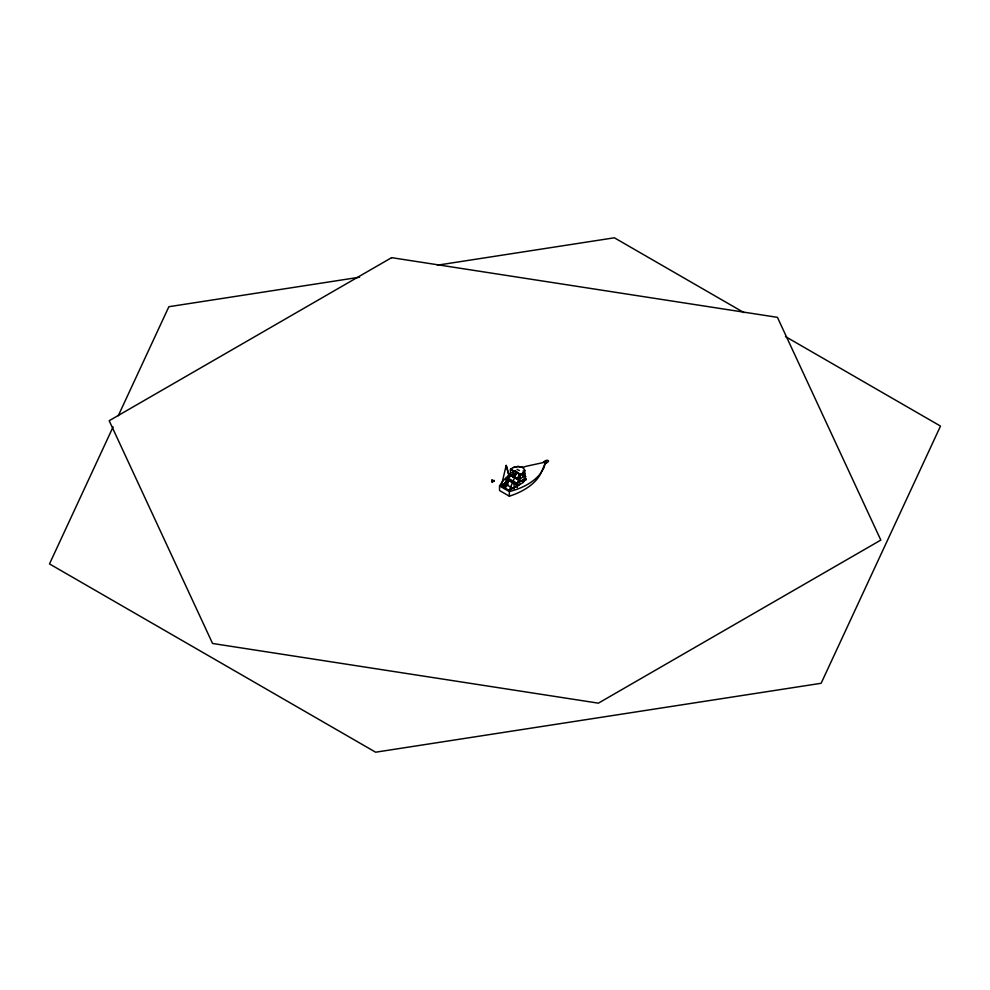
<?xml version="1.0" encoding="UTF-8"?>
<svg xmlns="http://www.w3.org/2000/svg" width="990" height="990" viewBox="0 0 990 990"><rect width="100%" height="100%" fill="white"/><g stroke="black" fill="none" stroke-linecap="round" stroke-linejoin="round"><path stroke-width="1.49" d="M518.129 479.766L518.859 479.766M526.049 479.964L525.987 478.9L523.042 482.613L509.231 490.483L501.336 485.929L506.175 465.399L509.33 477.168M493.453 481.672L492.983 480.682L492.834 481.313M509.231 490.483L517.089 471.686M507.053 479.296L503.514 487.538L504.987 488.379L508.526 480.138M113.083 426.925L49.5 563.916L375.631 752.202L821.131 683.286L940.5 426.084L785.454 336.563M118.268 415.75L168.869 306.714L359.58 277.212M517.164 483.157A6.262 3.614 -60 0 1 520.109 478.838L523.042 476.933L524.799 473.802L524.799 470.411L523.054 467.416L518.092 466.414L513.402 467.429L510.456 469.248L520.22 474.42M544.599 461.414L546.777 462.664L545.688 462.033L541.518 471.945A66.417 38.35 0 0 1 509.355 496.188L499.542 490.52L499.542 485.929L501.472 482.922A54.871 33.549 -3.1 0 1 509.85 474.68M524.799 470.287L523.042 473.121L523.042 476.933M525.678 476.536L523.042 480.002L515.456 484.382L505.803 478.814L513.402 474.185L517.584 473.047M520.468 483.603L517.164 486.424L517.213 487.488M522.683 481.722L525.987 478.9M501.336 485.929L507.511 480.855L507.746 485.1L503.625 488.491M507.511 477.588A6.262 3.614 -60 0 1 510.456 473.269L515.74 470.646M543.139 462.367L545.874 460.585A1.534 0.941 -3.1 0 1 548.039 460.511A1.534 0.941 -3.1 0 1 548.052 461.847L545.304 463.617M494.295 481.375L493.923 480.261L493.775 480.893M491.659 480.348C494.245 481.412 489.926 482.081 492.513 480.348M491.659 481.647L492.513 481.647M517.077 469.359L519.366 470.547M513.464 473.22L513.464 474.73A4.715 2.723 -60 0 0 512.127 475.447L513.464 474.73A4.678 2.698 -60 0 1 513.402 473.257L514.726 473.95L514.726 475.46L513.402 476.19A4.715 2.723 -60 0 1 514.664 475.447A4.678 2.698 -60 0 1 514.664 473.987L514.726 473.95M505.803 478.814L513.402 474.42L517.584 473.282M518.711 473.133L518.772 474.606A4.715 2.723 -60 0 1 519.304 474.185M523.042 472.997L519.787 474.755M518.55 476.153L518.55 477.675A4.715 2.723 -60 0 0 517.213 478.393L518.55 477.675A4.678 2.698 -60 0 1 518.488 476.19L519.824 476.895L519.824 478.405L518.488 479.123A4.715 2.723 -60 0 1 519.762 478.393A4.678 2.698 -60 0 1 519.762 476.933L519.824 476.895M520.579 473.678L523.92 475.621L524.811 475.101L522.584 473.814M505.803 478.578L515.456 484.147L523.042 479.754M511.273 475.237L511.298 475.905M511.88 476.252L511.966 475.559M512.474 475.905L512.498 476.71M513.204 476.351L513.216 477.007M513.624 477.378L513.785 476.598L513.08 476.92M514.206 476.933L514.268 477.601M514.961 478.059L514.911 477.254M516.112 477.947L516.136 478.739M516.57 478.294L516.57 478.987M517.151 478.64L517.201 479.308M499.542 485.929L509.355 491.585L514.144 490.236A54.871 33.549 -3.1 0 0 539.835 474.309L543.696 468.307L545.688 462.033L525.987 466.327A54.871 33.549 -3.1 0 0 522.621 467.602M513.142 477.056L513.785 476.598M513.402 467.54L518.092 466.538L523.054 467.54M437.394 265.172L614.369 237.798L744.022 312.642M515.468 477.601L515.53 478.294M518.711 474.643L520.047 475.287A4.715 2.723 -60 0 1 521.322 474.557L519.985 475.373L519.985 473.864L521.322 474.557L520.047 473.864A4.678 2.698 -60 0 1 520.047 475.287M513.402 474.717L514.726 475.46M518.488 477.663L519.824 478.405M507.511 477.824L517.164 483.392L517.028 486.721M506.756 479.989L508.229 480.831M506.484 480.62L507.957 481.462M506.212 481.239L507.684 482.093M505.94 481.87L507.412 482.724M505.667 482.501L507.14 483.355M505.407 483.132L506.88 483.986M505.135 483.764L506.608 484.605M512.771 488.293L507.511 485.261L507.511 480.855M504.863 484.395L506.336 485.236M504.591 485.013L506.063 485.867M504.331 485.644L505.791 486.498M504.059 486.276L505.531 487.13M503.786 486.907L505.259 487.748M523.054 470.943L524.799 473.802M523.945 473.666L525.678 476.772M506.261 465.449L509.553 477.106M523.92 472.379L523.92 475.621M520.109 478.838L520.109 474.693L510.456 469.124L510.456 473.269M514.082 482.34L514.082 489.048M509.355 491.585L509.355 496.188M492.29 481.771L491.869 480.224L491.869 481.524M492.079 480.101L492.079 481.895M507.4 478.356A5.581 2.797 -65.8 0 1 504.43 483.392M517.164 483.392A5.581 3.601 -53.4 0 1 513.191 488.454M518.822 473.666A4.678 2.698 -60 0 1 518.772 474.557M513.043 475.447L513.761 475.497L513.043 475.447M518.141 478.38L518.859 478.442L518.141 478.38M519.688 475.868L520.394 475.98L519.787 475.769M391.619 257.66L109.185 420.725L212.565 643.475L598.381 703.16L880.815 540.095L777.435 317.344L391.619 257.66M519.193 479.717L509.553 474.148L519.193 480.41L519.193 479.717"/></g></svg>
